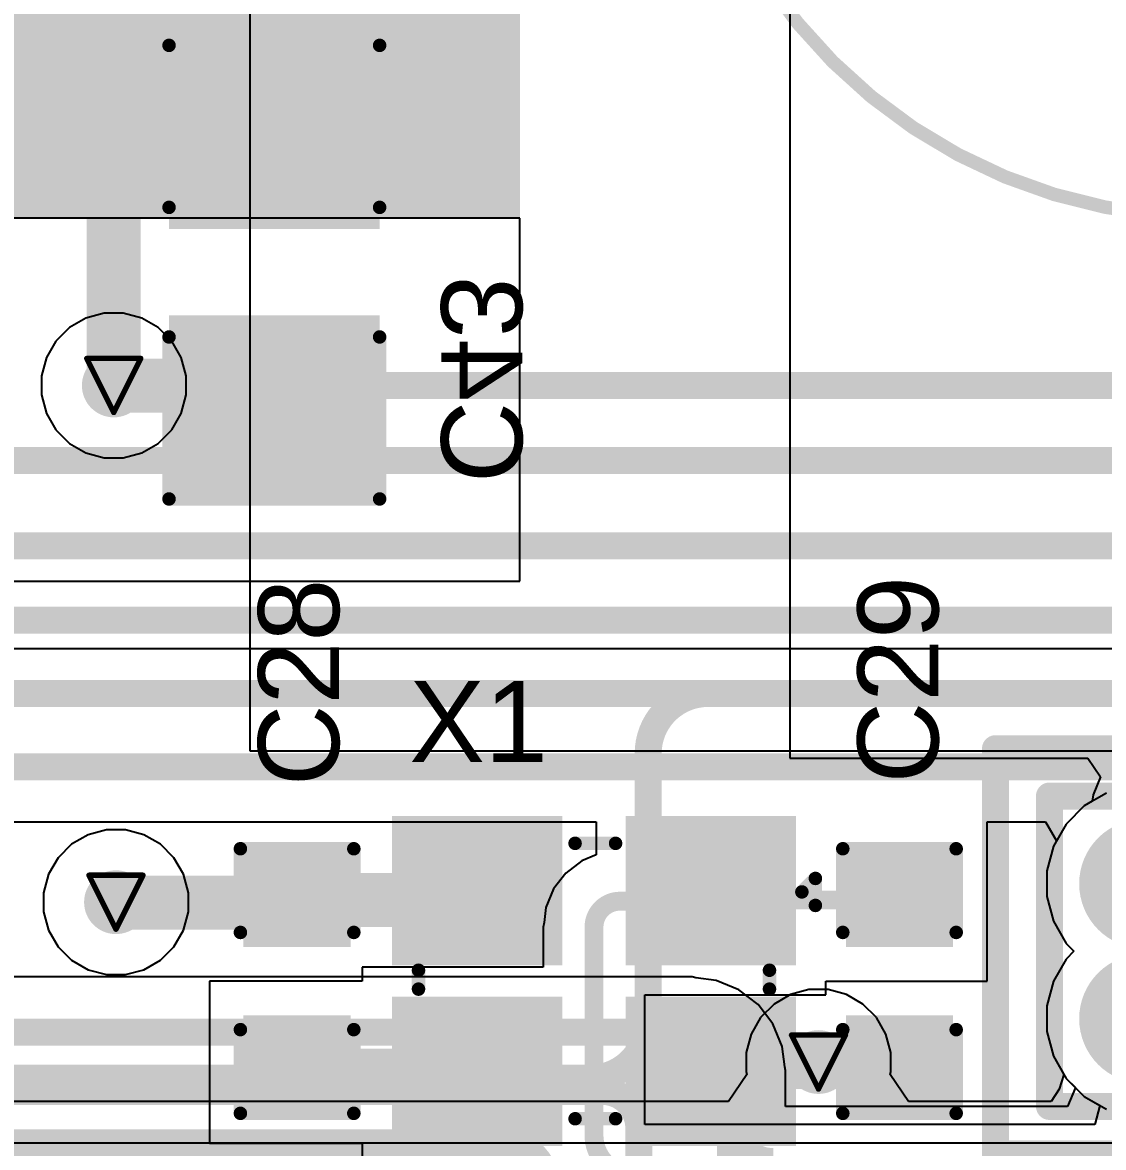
# Model space of a CAD drawing. Header units: inches. Extents: x 0 to 35.2, y -0.7 to 15.9.
# Drawn here: x 1.1757 to 1.5761, y 1.1102 to 1.5269 of the extents above; entities that cross this region are included whole.
import ezdxf

# ---------------------------------------------------------------- set-up
doc = ezdxf.new("R2010")
doc.units = ezdxf.units.IN
doc.header["$MEASUREMENT"] = 0
for name, color, linetype in [('Bottom Layer', 5, 'Continuous'), ('Bottom Overlay', 54, 'Continuous'), ('Bottom Paste', 16, 'Continuous'), ('Bottom Solder', 6, 'Continuous'), ('Dimensions', 6, 'Continuous'), ('Drill Drawing', 1, 'Continuous'), ('GND1', 16, 'Continuous'), ('GND2', 76, 'Continuous'), ('Multi-Layer', 9, 'Continuous'), ('Pad Holes', 156, 'Continuous'), ('Top Layer', 1, 'Continuous'), ('Top Overlay', 2, 'Continuous'), ('Top Paste', 8, 'Continuous'), ('Top Solder', 216, 'Continuous'), ('Via Holes', 16, 'Continuous')]:
    doc.layers.add(name, color=color, linetype=linetype)
doc.styles.add('Arial', font='', dxfattribs={"height": 0.2})
doc.styles.get('Arial').set_extended_font_data('Arial')

# ---------------------------------------------------------------- blocks, each defined once
blk = doc.blocks.new('SFMC_102_X1_XX_D___570_3')
at = {"layer": 'Bottom Layer'}
h = blk.add_hatch(color=5, dxfattribs=at)
edge = h.paths.add_edge_path()
edge.add_arc((-0.025, 0.025), 0.021, 0, 360)
h = blk.add_hatch(color=5, dxfattribs=at)
edge = h.paths.add_edge_path()
edge.add_arc((0.025, 0.025), 0.021, 0, 360)
h = blk.add_hatch(color=5, dxfattribs=at)
edge = h.paths.add_edge_path()
edge.add_arc((-0.025, -0.025), 0.021, 0, 360)
h = blk.add_hatch(color=5, dxfattribs=at)
edge = h.paths.add_edge_path()
edge.add_arc((0.025, -0.025), 0.021, 0, 360)
at = {"layer": 'Bottom Solder'}
h = blk.add_hatch(color=6, dxfattribs=at)
edge = h.paths.add_edge_path()
edge.add_arc((-0.025, 0.025), 0.024, 0, 360)
h = blk.add_hatch(color=6, dxfattribs=at)
edge = h.paths.add_edge_path()
edge.add_arc((0.025, 0.025), 0.024, 0, 360)
h = blk.add_hatch(color=6, dxfattribs=at)
edge = h.paths.add_edge_path()
edge.add_arc((-0.025, -0.025), 0.024, 0, 360)
h = blk.add_hatch(color=6, dxfattribs=at)
edge = h.paths.add_edge_path()
edge.add_arc((0.025, -0.025), 0.024, 0, 360)
at = {"layer": 'GND1'}
h = blk.add_hatch(color=16, dxfattribs=at)
edge = h.paths.add_edge_path()
edge.add_arc((-0.025, 0.025), 0.021, 0, 360)
h = blk.add_hatch(color=16, dxfattribs=at)
edge = h.paths.add_edge_path()
edge.add_arc((0.025, 0.025), 0.021, 0, 360)
h = blk.add_hatch(color=16, dxfattribs=at)
edge = h.paths.add_edge_path()
edge.add_arc((-0.025, -0.025), 0.021, 0, 360)
h = blk.add_hatch(color=16, dxfattribs=at)
edge = h.paths.add_edge_path()
edge.add_arc((0.025, -0.025), 0.021, 0, 360)
at = {"layer": 'GND2'}
h = blk.add_hatch(color=76, dxfattribs=at)
edge = h.paths.add_edge_path()
edge.add_arc((-0.025, 0.025), 0.021, 0, 360)
h = blk.add_hatch(color=76, dxfattribs=at)
edge = h.paths.add_edge_path()
edge.add_arc((0.025, 0.025), 0.021, 0, 360)
h = blk.add_hatch(color=76, dxfattribs=at)
edge = h.paths.add_edge_path()
edge.add_arc((-0.025, -0.025), 0.021, 0, 360)
h = blk.add_hatch(color=76, dxfattribs=at)
edge = h.paths.add_edge_path()
edge.add_arc((0.025, -0.025), 0.021, 0, 360)
at = {"layer": 'Multi-Layer'}
h = blk.add_hatch(color=9, dxfattribs=at)
edge = h.paths.add_edge_path()
edge.add_arc((-0.025, 0.025), 0.021, 0, 360)
h = blk.add_hatch(color=9, dxfattribs=at)
edge = h.paths.add_edge_path()
edge.add_arc((0.025, 0.025), 0.021, 0, 360)
h = blk.add_hatch(color=9, dxfattribs=at)
edge = h.paths.add_edge_path()
edge.add_arc((-0.025, -0.025), 0.021, 0, 360)
h = blk.add_hatch(color=9, dxfattribs=at)
edge = h.paths.add_edge_path()
edge.add_arc((0.025, -0.025), 0.021, 0, 360)
at = {"layer": 'Pad Holes'}
h = blk.add_hatch(color=7, dxfattribs=at)
edge = h.paths.add_edge_path()
edge.add_arc((-0.025, 0.025), 0.014, 0, 360)
h = blk.add_hatch(color=7, dxfattribs=at)
edge = h.paths.add_edge_path()
edge.add_arc((0.025, 0.025), 0.014, 0, 360)
h = blk.add_hatch(color=7, dxfattribs=at)
edge = h.paths.add_edge_path()
edge.add_arc((-0.025, -0.025), 0.014, 0, 360)
h = blk.add_hatch(color=7, dxfattribs=at)
edge = h.paths.add_edge_path()
edge.add_arc((0.025, -0.025), 0.014, 0, 360)
at = {"layer": 'Top Layer'}
h = blk.add_hatch(color=1, dxfattribs=at)
edge = h.paths.add_edge_path()
edge.add_arc((-0.025, 0.025), 0.021, 0, 360)
h = blk.add_hatch(color=1, dxfattribs=at)
edge = h.paths.add_edge_path()
edge.add_arc((0.025, 0.025), 0.021, 0, 360)
h = blk.add_hatch(color=1, dxfattribs=at)
edge = h.paths.add_edge_path()
edge.add_arc((-0.025, -0.025), 0.021, 0, 360)
h = blk.add_hatch(color=1, dxfattribs=at)
edge = h.paths.add_edge_path()
edge.add_arc((0.025, -0.025), 0.021, 0, 360)
at = {"layer": 'Top Solder'}
h = blk.add_hatch(color=216, dxfattribs=at)
edge = h.paths.add_edge_path()
edge.add_arc((-0.025, 0.025), 0.024, 0, 360)
h = blk.add_hatch(color=216, dxfattribs=at)
edge = h.paths.add_edge_path()
edge.add_arc((0.025, 0.025), 0.024, 0, 360)
h = blk.add_hatch(color=216, dxfattribs=at)
edge = h.paths.add_edge_path()
edge.add_arc((-0.025, -0.025), 0.024, 0, 360)
h = blk.add_hatch(color=216, dxfattribs=at)
edge = h.paths.add_edge_path()
edge.add_arc((0.025, -0.025), 0.024, 0, 360)
at = {"layer": 'Dimensions'}
for points in [[(-0.05748, 0.06, 0.01, 0.01, 0), (0.05748, 0.06, 0.01, 0.01, 0)], [(-0.05748, 0.06, 0.01, 0.01, 0), (-0.05748, -0.06, 0.01, 0.01, 0)], [(0.05748, 0.06, 0.01, 0.01, 0), (0.05748, -0.06, 0.01, 0.01, 0)], [(-0.05748, -0.06, 0.01, 0.01, 0), (0.05748, -0.06, 0.01, 0.01, 0)]]:
    blk.add_lwpolyline(points, format="xyseb", dxfattribs=at)
for points in [[(-0.05998, 0.06, 0.005, 0.005, 1), (-0.05498, 0.06, 0.005, 0.005, 1)], [(-0.05998, 0.06, 0.005, 0.005, 1), (-0.05498, 0.06, 0.005, 0.005, 1)], [(0.05498, 0.06, 0.005, 0.005, 1), (0.05998, 0.06, 0.005, 0.005, 1)], [(0.05498, 0.06, 0.005, 0.005, 1), (0.05998, 0.06, 0.005, 0.005, 1)], [(-0.05998, -0.06, 0.005, 0.005, 1), (-0.05498, -0.06, 0.005, 0.005, 1)], [(-0.05998, -0.06, 0.005, 0.005, 1), (-0.05498, -0.06, 0.005, 0.005, 1)], [(0.05498, -0.06, 0.005, 0.005, 1), (0.05998, -0.06, 0.005, 0.005, 1)], [(0.05498, -0.06, 0.005, 0.005, 1), (0.05998, -0.06, 0.005, 0.005, 1)]]:
    blk.add_lwpolyline(points, format="xyseb", close=True, dxfattribs=at)
at = {"layer": 'Top Overlay'}
for points in [[(-0.075, 0.08, 0.01, 0.01, 0), (0.075, 0.08, 0.01, 0.01, 0)], [(-0.075, 0.08, 0.01, 0.01, 0), (-0.075, -0.08, 0.01, 0.01, 0)], [(0.075, 0.08, 0.01, 0.01, 0), (0.075, -0.08, 0.01, 0.01, 0)], [(-0.075, -0.08, 0.01, 0.01, 0), (0.075, -0.08, 0.01, 0.01, 0)]]:
    blk.add_lwpolyline(points, format="xyseb", dxfattribs=at)
for points in [[(-0.0775, 0.08, 0.005, 0.005, 1), (-0.0725, 0.08, 0.005, 0.005, 1)], [(-0.0775, 0.08, 0.005, 0.005, 1), (-0.0725, 0.08, 0.005, 0.005, 1)], [(0.0725, 0.08, 0.005, 0.005, 1), (0.0775, 0.08, 0.005, 0.005, 1)], [(0.0725, 0.08, 0.005, 0.005, 1), (0.0775, 0.08, 0.005, 0.005, 1)], [(-0.0775, -0.08, 0.005, 0.005, 1), (-0.0725, -0.08, 0.005, 0.005, 1)], [(-0.0775, -0.08, 0.005, 0.005, 1), (-0.0725, -0.08, 0.005, 0.005, 1)], [(0.0725, -0.08, 0.005, 0.005, 1), (0.0775, -0.08, 0.005, 0.005, 1)], [(0.0725, -0.08, 0.005, 0.005, 1), (0.0775, -0.08, 0.005, 0.005, 1)]]:
    blk.add_lwpolyline(points, format="xyseb", close=True, dxfattribs=at)
at = {"layer": 'Dimensions', "style": 'Arial'}
blk.add_text('J1', height=0.03, dxfattribs=at).set_placement((-0.02757, -0.128))
blk = doc.blocks.new('SMD3225_4P_20')
at = {"layer": 'Top Layer'}
for points in [[(-0.07087, 0.05709), (-0.01575, 0.05709), (-0.01575, 0.00984), (-0.07087, 0.00984)], [(0.01575, 0.05709), (0.07087, 0.05709), (0.07087, 0.00984), (0.01575, 0.00984)], [(-0.07087, -0.00984), (-0.01575, -0.00984), (-0.01575, -0.05709), (-0.07087, -0.05709)], [(0.01575, -0.00984), (0.07087, -0.00984), (0.07087, -0.05709), (0.01575, -0.05709)]]:
    blk.add_hatch(color=1, dxfattribs=at).paths.add_polyline_path(points)
at = {"layer": 'Top Paste'}
for points in [[(-0.07087, 0.05709), (-0.01575, 0.05709), (-0.01575, 0.00984), (-0.07087, 0.00984)], [(0.01575, 0.05709), (0.07087, 0.05709), (0.07087, 0.00984), (0.01575, 0.00984)], [(-0.07087, -0.00984), (-0.01575, -0.00984), (-0.01575, -0.05709), (-0.07087, -0.05709)], [(0.01575, -0.00984), (0.07087, -0.00984), (0.07087, -0.05709), (0.01575, -0.05709)]]:
    blk.add_hatch(color=8, dxfattribs=at).paths.add_polyline_path(points)
at = {"layer": 'Top Solder'}
for points in [[(-0.07487, 0.06109), (-0.01175, 0.06109), (-0.01175, 0.00584), (-0.07487, 0.00584)], [(0.01175, 0.06109), (0.07487, 0.06109), (0.07487, 0.00584), (0.01175, 0.00584)], [(-0.07487, -0.00584), (-0.01175, -0.00584), (-0.01175, -0.06109), (-0.07487, -0.06109)], [(0.01175, -0.00584), (0.07487, -0.00584), (0.07487, -0.06109), (0.01175, -0.06109)]]:
    blk.add_hatch(color=216, dxfattribs=at).paths.add_polyline_path(points)
at = {"layer": 'Top Overlay'}
for points in [[(0.007, 0.051, 0.005, 0.005, 0), (-0.008, 0.051, 0.005, 0.005, 0)], [(-0.065, 0.003, 0.005, 0.005, 0), (-0.065, -0.004, 0.005, 0.005, 0)], [(0.065, 0.003, 0.005, 0.005, 0), (0.065, -0.004, 0.005, 0.005, 0)], [(-0.077, -0.033, 0.005, 0.005, 0), (-0.082, -0.028, 0.005, 0.005, 0)], [(-0.082, -0.028, 0.005, 0.005, 0), (-0.082, -0.038, 0.005, 0.005, 0)], [(-0.077, -0.033, 0.005, 0.005, 0), (-0.082, -0.038, 0.005, 0.005, 0)], [(0.007, -0.051, 0.005, 0.005, 0), (-0.008, -0.051, 0.005, 0.005, 0)]]:
    blk.add_lwpolyline(points, format="xyseb", dxfattribs=at)
for points in [[(-0.00925, 0.051, 0.0025, 0.0025, 1), (-0.00675, 0.051, 0.0025, 0.0025, 1)], [(0.00575, 0.051, 0.0025, 0.0025, 1), (0.00825, 0.051, 0.0025, 0.0025, 1)], [(-0.06625, 0.003, 0.0025, 0.0025, 1), (-0.06375, 0.003, 0.0025, 0.0025, 1)], [(0.06375, 0.003, 0.0025, 0.0025, 1), (0.06625, 0.003, 0.0025, 0.0025, 1)], [(-0.06625, -0.004, 0.0025, 0.0025, 1), (-0.06375, -0.004, 0.0025, 0.0025, 1)], [(0.06375, -0.004, 0.0025, 0.0025, 1), (0.06625, -0.004, 0.0025, 0.0025, 1)], [(-0.08325, -0.028, 0.0025, 0.0025, 1), (-0.08075, -0.028, 0.0025, 0.0025, 1)], [(-0.08325, -0.028, 0.0025, 0.0025, 1), (-0.08075, -0.028, 0.0025, 0.0025, 1)], [(-0.07825, -0.033, 0.0025, 0.0025, 1), (-0.07575, -0.033, 0.0025, 0.0025, 1)], [(-0.07825, -0.033, 0.0025, 0.0025, 1), (-0.07575, -0.033, 0.0025, 0.0025, 1)], [(-0.08325, -0.038, 0.0025, 0.0025, 1), (-0.08075, -0.038, 0.0025, 0.0025, 1)], [(-0.08325, -0.038, 0.0025, 0.0025, 1), (-0.08075, -0.038, 0.0025, 0.0025, 1)], [(-0.00925, -0.051, 0.0025, 0.0025, 1), (-0.00675, -0.051, 0.0025, 0.0025, 1)], [(0.00575, -0.051, 0.0025, 0.0025, 1), (0.00825, -0.051, 0.0025, 0.0025, 1)]]:
    blk.add_lwpolyline(points, format="xyseb", close=True, dxfattribs=at)
blk = doc.blocks.new('C___1206_B_155')
at = {"layer": 'Bottom Layer'}
for points in [[(-0.08, 0.035), (-0.02, 0.035), (-0.02, -0.035), (-0.08, -0.035)], [(0.02, 0.035), (0.08, 0.035), (0.08, -0.035), (0.02, -0.035)]]:
    blk.add_hatch(color=5, dxfattribs=at).paths.add_polyline_path(points)
at = {"layer": 'Bottom Paste'}
for points in [[(-0.08, 0.035), (-0.02, 0.035), (-0.02, -0.035), (-0.08, -0.035)], [(0.02, 0.035), (0.08, 0.035), (0.08, -0.035), (0.02, -0.035)]]:
    blk.add_hatch(color=16, dxfattribs=at).paths.add_polyline_path(points)
at = {"layer": 'Bottom Solder'}
for points in [[(-0.084, 0.039), (-0.016, 0.039), (-0.016, -0.039), (-0.084, -0.039)], [(0.016, 0.039), (0.084, 0.039), (0.084, -0.039), (0.016, -0.039)]]:
    blk.add_hatch(color=6, dxfattribs=at).paths.add_polyline_path(points)
at = {"layer": 'Bottom Overlay'}
for points in [[(-0.024, 0.039, 0.005, 0.005, 0), (-0.084, 0.039, 0.005, 0.005, 0)], [(-0.084, -0.039, 0.005, 0.005, 0), (-0.084, 0.039, 0.005, 0.005, 0)], [(0.084, 0.039, 0.005, 0.005, 0), (0.024, 0.039, 0.005, 0.005, 0)], [(0.084, -0.039, 0.005, 0.005, 0), (0.084, 0.039, 0.005, 0.005, 0)], [(-0.024, -0.039, 0.005, 0.005, 0), (-0.084, -0.039, 0.005, 0.005, 0)], [(0.084, -0.039, 0.005, 0.005, 0), (0.024, -0.039, 0.005, 0.005, 0)]]:
    blk.add_lwpolyline(points, format="xyseb", dxfattribs=at)
for points in [[(-0.08525, 0.039, 0.0025, 0.0025, 1), (-0.08275, 0.039, 0.0025, 0.0025, 1)], [(-0.08525, 0.039, 0.0025, 0.0025, 1), (-0.08275, 0.039, 0.0025, 0.0025, 1)], [(-0.02525, 0.039, 0.0025, 0.0025, 1), (-0.02275, 0.039, 0.0025, 0.0025, 1)], [(0.02275, 0.039, 0.0025, 0.0025, 1), (0.02525, 0.039, 0.0025, 0.0025, 1)], [(0.08275, 0.039, 0.0025, 0.0025, 1), (0.08525, 0.039, 0.0025, 0.0025, 1)], [(0.08275, 0.039, 0.0025, 0.0025, 1), (0.08525, 0.039, 0.0025, 0.0025, 1)], [(-0.08525, -0.039, 0.0025, 0.0025, 1), (-0.08275, -0.039, 0.0025, 0.0025, 1)], [(-0.08525, -0.039, 0.0025, 0.0025, 1), (-0.08275, -0.039, 0.0025, 0.0025, 1)], [(-0.02525, -0.039, 0.0025, 0.0025, 1), (-0.02275, -0.039, 0.0025, 0.0025, 1)], [(0.02275, -0.039, 0.0025, 0.0025, 1), (0.02525, -0.039, 0.0025, 0.0025, 1)], [(0.08275, -0.039, 0.0025, 0.0025, 1), (0.08525, -0.039, 0.0025, 0.0025, 1)], [(0.08275, -0.039, 0.0025, 0.0025, 1), (0.08525, -0.039, 0.0025, 0.0025, 1)]]:
    blk.add_lwpolyline(points, format="xyseb", close=True, dxfattribs=at)
blk = doc.blocks.new('C___0603_169')
at = {"layer": 'Top Layer'}
for points in [[(-0.015, 0.0175), (-0.015, -0.0175), (-0.045, -0.0175), (-0.045, 0.0175)], [(0.045, 0.0175), (0.045, -0.0175), (0.015, -0.0175), (0.015, 0.0175)]]:
    blk.add_hatch(color=1, dxfattribs=at).paths.add_polyline_path(points)
at = {"layer": 'Top Paste'}
for points in [[(-0.015, 0.0175), (-0.015, -0.0175), (-0.045, -0.0175), (-0.045, 0.0175)], [(0.045, 0.0175), (0.045, -0.0175), (0.015, -0.0175), (0.015, 0.0175)]]:
    blk.add_hatch(color=8, dxfattribs=at).paths.add_polyline_path(points)
at = {"layer": 'Top Solder'}
for points in [[(-0.01264, 0.01986), (-0.01264, -0.01986), (-0.04736, -0.01986), (-0.04736, 0.01986)], [(0.04736, 0.01986), (0.04736, -0.01986), (0.01264, -0.01986), (0.01264, 0.01986)]]:
    blk.add_hatch(color=216, dxfattribs=at).paths.add_polyline_path(points)
at = {"layer": 'Top Overlay'}
for points in [[(-0.049, 0.021, 0.005, 0.005, 0), (-0.018, 0.021, 0.005, 0.005, 0)], [(-0.049, 0.021, 0.005, 0.005, 0), (-0.049, -0.021, 0.005, 0.005, 0)], [(0.018, 0.021, 0.005, 0.005, 0), (0.049, 0.021, 0.005, 0.005, 0)], [(0.049, 0.021, 0.005, 0.005, 0), (0.049, -0.021, 0.005, 0.005, 0)], [(-0.049, -0.021, 0.005, 0.005, 0), (-0.018, -0.021, 0.005, 0.005, 0)], [(0.018, -0.021, 0.005, 0.005, 0), (0.049, -0.021, 0.005, 0.005, 0)]]:
    blk.add_lwpolyline(points, format="xyseb", dxfattribs=at)
for points in [[(-0.05025, 0.021, 0.0025, 0.0025, 1), (-0.04775, 0.021, 0.0025, 0.0025, 1)], [(-0.05025, 0.021, 0.0025, 0.0025, 1), (-0.04775, 0.021, 0.0025, 0.0025, 1)], [(-0.01925, 0.021, 0.0025, 0.0025, 1), (-0.01675, 0.021, 0.0025, 0.0025, 1)], [(0.01675, 0.021, 0.0025, 0.0025, 1), (0.01925, 0.021, 0.0025, 0.0025, 1)], [(0.04775, 0.021, 0.0025, 0.0025, 1), (0.05025, 0.021, 0.0025, 0.0025, 1)], [(0.04775, 0.021, 0.0025, 0.0025, 1), (0.05025, 0.021, 0.0025, 0.0025, 1)], [(-0.05025, -0.021, 0.0025, 0.0025, 1), (-0.04775, -0.021, 0.0025, 0.0025, 1)], [(-0.05025, -0.021, 0.0025, 0.0025, 1), (-0.04775, -0.021, 0.0025, 0.0025, 1)], [(-0.01925, -0.021, 0.0025, 0.0025, 1), (-0.01675, -0.021, 0.0025, 0.0025, 1)], [(0.01675, -0.021, 0.0025, 0.0025, 1), (0.01925, -0.021, 0.0025, 0.0025, 1)], [(0.04775, -0.021, 0.0025, 0.0025, 1), (0.05025, -0.021, 0.0025, 0.0025, 1)], [(0.04775, -0.021, 0.0025, 0.0025, 1), (0.05025, -0.021, 0.0025, 0.0025, 1)]]:
    blk.add_lwpolyline(points, format="xyseb", close=True, dxfattribs=at)
blk = doc.blocks.new('C___0603_170')
at = {"layer": 'Top Layer'}
for points in [[(-0.015, 0.0175), (-0.015, -0.0175), (-0.045, -0.0175), (-0.045, 0.0175)], [(0.045, 0.0175), (0.045, -0.0175), (0.015, -0.0175), (0.015, 0.0175)]]:
    blk.add_hatch(color=1, dxfattribs=at).paths.add_polyline_path(points)
at = {"layer": 'Top Paste'}
for points in [[(-0.015, 0.0175), (-0.015, -0.0175), (-0.045, -0.0175), (-0.045, 0.0175)], [(0.045, 0.0175), (0.045, -0.0175), (0.015, -0.0175), (0.015, 0.0175)]]:
    blk.add_hatch(color=8, dxfattribs=at).paths.add_polyline_path(points)
at = {"layer": 'Top Solder'}
for points in [[(-0.01264, 0.01986), (-0.01264, -0.01986), (-0.04736, -0.01986), (-0.04736, 0.01986)], [(0.04736, 0.01986), (0.04736, -0.01986), (0.01264, -0.01986), (0.01264, 0.01986)]]:
    blk.add_hatch(color=216, dxfattribs=at).paths.add_polyline_path(points)
at = {"layer": 'Top Overlay'}
for points in [[(-0.018, 0.021, 0.005, 0.005, 0), (-0.049, 0.021, 0.005, 0.005, 0)], [(-0.049, -0.021, 0.005, 0.005, 0), (-0.049, 0.021, 0.005, 0.005, 0)], [(0.049, 0.021, 0.005, 0.005, 0), (0.018, 0.021, 0.005, 0.005, 0)], [(0.049, -0.021, 0.005, 0.005, 0), (0.049, 0.021, 0.005, 0.005, 0)], [(-0.018, -0.021, 0.005, 0.005, 0), (-0.049, -0.021, 0.005, 0.005, 0)], [(0.049, -0.021, 0.005, 0.005, 0), (0.018, -0.021, 0.005, 0.005, 0)]]:
    blk.add_lwpolyline(points, format="xyseb", dxfattribs=at)
for points in [[(-0.05025, 0.021, 0.0025, 0.0025, 1), (-0.04775, 0.021, 0.0025, 0.0025, 1)], [(-0.05025, 0.021, 0.0025, 0.0025, 1), (-0.04775, 0.021, 0.0025, 0.0025, 1)], [(-0.01925, 0.021, 0.0025, 0.0025, 1), (-0.01675, 0.021, 0.0025, 0.0025, 1)], [(0.01675, 0.021, 0.0025, 0.0025, 1), (0.01925, 0.021, 0.0025, 0.0025, 1)], [(0.04775, 0.021, 0.0025, 0.0025, 1), (0.05025, 0.021, 0.0025, 0.0025, 1)], [(0.04775, 0.021, 0.0025, 0.0025, 1), (0.05025, 0.021, 0.0025, 0.0025, 1)], [(-0.05025, -0.021, 0.0025, 0.0025, 1), (-0.04775, -0.021, 0.0025, 0.0025, 1)], [(-0.05025, -0.021, 0.0025, 0.0025, 1), (-0.04775, -0.021, 0.0025, 0.0025, 1)], [(-0.01925, -0.021, 0.0025, 0.0025, 1), (-0.01675, -0.021, 0.0025, 0.0025, 1)], [(0.01675, -0.021, 0.0025, 0.0025, 1), (0.01925, -0.021, 0.0025, 0.0025, 1)], [(0.04775, -0.021, 0.0025, 0.0025, 1), (0.05025, -0.021, 0.0025, 0.0025, 1)], [(0.04775, -0.021, 0.0025, 0.0025, 1), (0.05025, -0.021, 0.0025, 0.0025, 1)]]:
    blk.add_lwpolyline(points, format="xyseb", close=True, dxfattribs=at)
blk = doc.blocks.new('87EC0494_185')
at = {"layer": 'Bottom Layer'}
blk.add_hatch(color=5, dxfattribs=at).paths.add_polyline_path([(-0.12992, 0.0315), (-0.06692, 0.0315), (-0.06692, -0.0315), (-0.12992, -0.0315)])
h = blk.add_hatch(color=5, dxfattribs=at)
edge = h.paths.add_edge_path()
edge.add_arc((0.09843, 0), 0.0315, 0, 360)
at = {"layer": 'Bottom Solder'}
blk.add_hatch(color=6, dxfattribs=at).paths.add_polyline_path([(-0.13392, 0.0355), (-0.06292, 0.0355), (-0.06292, -0.0355), (-0.13392, -0.0355)])
h = blk.add_hatch(color=6, dxfattribs=at)
edge = h.paths.add_edge_path()
edge.add_arc((0.09843, 0), 0.0355, 0, 360)
at = {"layer": 'GND1'}
blk.add_hatch(color=16, dxfattribs=at).paths.add_polyline_path([(-0.12992, 0.0315), (-0.06692, 0.0315), (-0.06692, -0.0315), (-0.12992, -0.0315)])
h = blk.add_hatch(color=16, dxfattribs=at)
edge = h.paths.add_edge_path()
edge.add_arc((0.09843, 0), 0.0315, 0, 360)
at = {"layer": 'GND2'}
blk.add_hatch(color=76, dxfattribs=at).paths.add_polyline_path([(-0.12992, 0.0315), (-0.06692, 0.0315), (-0.06692, -0.0315), (-0.12992, -0.0315)])
h = blk.add_hatch(color=76, dxfattribs=at)
edge = h.paths.add_edge_path()
edge.add_arc((0.09843, 0), 0.0315, 0, 360)
at = {"layer": 'Multi-Layer'}
blk.add_hatch(color=9, dxfattribs=at).paths.add_polyline_path([(-0.12992, 0.0315), (-0.06692, 0.0315), (-0.06692, -0.0315), (-0.12992, -0.0315)])
h = blk.add_hatch(color=9, dxfattribs=at)
edge = h.paths.add_edge_path()
edge.add_arc((0.09843, 0), 0.0315, 0, 360)
at = {"layer": 'Pad Holes'}
h = blk.add_hatch(color=7, dxfattribs=at)
edge = h.paths.add_edge_path()
edge.add_arc((-0.09842, 0), 0.01969, 0, 360)
h = blk.add_hatch(color=7, dxfattribs=at)
edge = h.paths.add_edge_path()
edge.add_arc((0.09842, 0), 0.01969, 0, 360)
at = {"layer": 'Top Layer'}
blk.add_hatch(color=1, dxfattribs=at).paths.add_polyline_path([(-0.12992, 0.0315), (-0.06692, 0.0315), (-0.06692, -0.0315), (-0.12992, -0.0315)])
h = blk.add_hatch(color=1, dxfattribs=at)
edge = h.paths.add_edge_path()
edge.add_arc((0.09843, 0), 0.0315, 0, 360)
at = {"layer": 'Top Solder'}
blk.add_hatch(color=216, dxfattribs=at).paths.add_polyline_path([(-0.13392, 0.0355), (-0.06292, 0.0355), (-0.06292, -0.0355), (-0.13392, -0.0355)])
h = blk.add_hatch(color=216, dxfattribs=at)
edge = h.paths.add_edge_path()
edge.add_arc((0.09843, 0), 0.0355, 0, 360)
at = {"layer": 'Top Overlay'}
for p, q in [((0.14, 0.14), (0.14, 0.14)), ((0.14, 0.14), (0.14, -0.14)), ((0.19, 0.06), (0.14, 0.14)), ((0.2, 0.02), (0.19, 0.06)), ((0.19, -0.04), (0.2, 0.02)), ((0.17, -0.1), (0.19, -0.04)), ((0.14, -0.14), (0.17, -0.1))]:
    blk.add_line(p, q, dxfattribs=at)
for points in [[(0.19685, 0, 0.005, 0.005, 1), (-0.19685, 0, 0.005, 0.005, 1)], [(-0.16125, 0.03, 0.0025, 0.0025, 1), (-0.15875, 0.03, 0.0025, 0.0025, 1)], [(-0.1981, 0, 0.0025, 0.0025, 1), (-0.1956, 0, 0.0025, 0.0025, 1)], [(-0.18125, 0, 0.0025, 0.0025, 1), (-0.17875, 0, 0.0025, 0.0025, 1)], [(-0.14125, 0, 0.0025, 0.0025, 1), (-0.13875, 0, 0.0025, 0.0025, 1)], [(0.1956, 0, 0.0025, 0.0025, 1), (0.1981, 0, 0.0025, 0.0025, 1)], [(-0.16125, -0.03, 0.0025, 0.0025, 1), (-0.15875, -0.03, 0.0025, 0.0025, 1)]]:
    blk.add_lwpolyline(points, format="xyseb", close=True, dxfattribs=at)
for points in [[(-0.16, 0.03, 0.005, 0.005, 0), (-0.16, -0.03, 0.005, 0.005, 0)], [(-0.18, 0, 0.005, 0.005, 0), (-0.14, 0, 0.005, 0.005, 0)]]:
    blk.add_lwpolyline(points, format="xyseb", dxfattribs=at)

msp = doc.modelspace()

# ---------------------------------------------------------------- hatches: boundary and pattern name
at = {"layer": 'Bottom Layer'}
msp.add_hatch(color=5, dxfattribs=at).paths.add_polyline_path([(0.37934, 1.45447), (1.36, 1.45447), (1.36, 1.58265), (0.37934, 1.58265)])
h = msp.add_hatch(color=5, dxfattribs=at)
edge = h.paths.add_edge_path()
edge.add_arc((1.20955, 1.39245), 0.01181, 0, 360)
h = msp.add_hatch(color=5, dxfattribs=at)
edge = h.paths.add_edge_path()
edge.add_arc((1.21036, 1.20107), 0.01181, 0, 360)
h = msp.add_hatch(color=5, dxfattribs=at)
edge = h.paths.add_edge_path()
edge.add_arc((1.47056, 1.14187), 0.01181, 0, 360)
at = {"layer": 'GND1'}
h = msp.add_hatch(color=16, dxfattribs=at)
edge = h.paths.add_edge_path()
edge.add_arc((1.20955, 1.39245), 0.01181, 0, 360)
h = msp.add_hatch(color=16, dxfattribs=at)
edge = h.paths.add_edge_path()
edge.add_arc((1.21036, 1.20107), 0.01181, 0, 360)
h = msp.add_hatch(color=16, dxfattribs=at)
edge = h.paths.add_edge_path()
edge.add_arc((1.47056, 1.14187), 0.01181, 0, 360)
at = {"layer": 'GND2'}
h = msp.add_hatch(color=76, dxfattribs=at)
edge = h.paths.add_edge_path()
edge.add_arc((1.20955, 1.39245), 0.01181, 0, 360)
h = msp.add_hatch(color=76, dxfattribs=at)
edge = h.paths.add_edge_path()
edge.add_arc((1.21036, 1.20107), 0.01181, 0, 360)
h = msp.add_hatch(color=76, dxfattribs=at)
edge = h.paths.add_edge_path()
edge.add_arc((1.47056, 1.14187), 0.01181, 0, 360)
at = {"layer": 'Top Layer'}
h = msp.add_hatch(color=1, dxfattribs=at)
edge = h.paths.add_edge_path()
edge.add_arc((1.20955, 1.39245), 0.01181, 0, 360)
h = msp.add_hatch(color=1, dxfattribs=at)
edge = h.paths.add_edge_path()
edge.add_arc((1.21036, 1.20107), 0.01181, 0, 360)
h = msp.add_hatch(color=1, dxfattribs=at)
edge = h.paths.add_edge_path()
edge.add_arc((1.47056, 1.14187), 0.01181, 0, 360)
at = {"layer": 'Via Holes'}
h = msp.add_hatch(color=7, dxfattribs=at)
edge = h.paths.add_edge_path()
edge.add_arc((1.20955, 1.39245), 0.00591, 0, 360)
h = msp.add_hatch(color=7, dxfattribs=at)
edge = h.paths.add_edge_path()
edge.add_arc((1.21036, 1.20107), 0.00591, 0, 360)
h = msp.add_hatch(color=7, dxfattribs=at)
edge = h.paths.add_edge_path()
edge.add_arc((1.47056, 1.14187), 0.00591, 0, 360)

# ---------------------------------------------------------------- linework, layer by layer
at = {"layer": 'Bottom Layer'}
for p, q in [((1.46, 1.58266), (1.46, 1.25446)), ((1.36, 1.45447), (1.14576, 1.45447)), ((1.36, 1.32), (1.36, 1.45447)), ((1.10769, 1.32), (1.36, 1.32)), ((1.46, 1.25446), (1.57036, 1.25446)), ((1.57036, 1.25446), (1.57504, 1.24746)), ((1.57504, 1.24746), (1.57228, 1.2408)), ((1.57197, 1.23843), (1.569, 1.23672)), ((1.57228, 1.2408), (1.57197, 1.23843)), ((1.569, 1.23672), (1.5623, 1.23002)), ((1.5623, 1.23002), (1.55756, 1.22181)), ((1.55756, 1.22181), (1.55511, 1.21265)), ((1.55511, 1.21265), (1.55511, 1.20317)), ((1.55511, 1.20317), (1.55756, 1.19402)), ((1.55756, 1.19402), (1.5623, 1.18581)), ((1.5623, 1.18581), (1.56519, 1.18291)), ((1.5623, 1.18002), (1.55756, 1.17181)), ((1.56519, 1.18291), (1.5623, 1.18002)), ((1.42373, 1.17338), (1.12598, 1.17338)), ((1.42516, 1.1731), (1.42373, 1.17338)), ((1.43268, 1.17211), (1.42516, 1.1731)), ((1.44101, 1.16865), (1.43268, 1.17211)), ((1.55756, 1.17181), (1.55511, 1.16265)), ((1.44817, 1.16316), (1.44101, 1.16865)), ((1.45366, 1.156), (1.44817, 1.16316)), ((1.55511, 1.16265), (1.55511, 1.15317)), ((1.45712, 1.14766), (1.45366, 1.156)), ((1.55511, 1.15317), (1.55756, 1.14402)), ((1.45811, 1.14015), (1.45712, 1.14766)), ((1.55756, 1.14402), (1.5623, 1.13581)), ((1.45839, 1.13872), (1.45811, 1.14015)), ((1.45839, 1.12539), (1.45839, 1.13872)), ((1.5623, 1.13581), (1.56572, 1.13239)), ((1.56572, 1.13239), (1.56282, 1.12539)), ((1.56282, 1.12539), (1.45839, 1.12539))]:
    msp.add_line(p, q, dxfattribs=at)
for points in [[(1.20955, 1.39241, 0.02, 0.02, 0), (1.26901, 1.39241, 0.02, 0.02, 0)], [(1.12598, 1.15299, 0.01, 0.01, 0), (1.42373, 1.15299, 0.01, 0.01, 0)], [(1.42373, 1.15299, 0.01, 0.01, -0.414214), (1.438, 1.13872, 0.01, 0.01, 0)], [(1.438, 1.03945, 0.01, 0.01, 0), (1.438, 1.13872, 0.01, 0.01, 0)], [(1.14498, 1.13099, 0.01, 0.01, 0), (1.39051, 1.13099, 0.01, 0.01, 0)], [(1.39051, 1.13099, 0.01, 0.01, -0.414214), (1.404, 1.1175, 0.01, 0.01, 0)], [(1.404, 1.03945, 0.01, 0.01, 0), (1.404, 1.1175, 0.01, 0.01, 0)], [(1.16265, 1.11199, 0.01, 0.01, 0), (1.35339, 1.11199, 0.01, 0.01, 0)], [(1.35339, 1.11199, 0.01, 0.01, -0.414214), (1.37, 1.09538, 0.01, 0.01, 0)], [(1.45381, 1.105, 0.01, 0.01, -0.315952), (1.43894, 1.11544, 0.01, 0.01, 0)]]:
    msp.add_lwpolyline(points, format="xyseb", dxfattribs=at)
for points in [[(1.20455, 1.39241, 0.01, 0.01, 1), (1.21455, 1.39241, 0.01, 0.01, 1)], [(1.26401, 1.39241, 0.01, 0.01, 1), (1.27401, 1.39241, 0.01, 0.01, 1)], [(1.42123, 1.15299, 0.005, 0.005, 1), (1.42623, 1.15299, 0.005, 0.005, 1)], [(1.42123, 1.15299, 0.005, 0.005, 1), (1.42623, 1.15299, 0.005, 0.005, 1)], [(1.4355, 1.13872, 0.005, 0.005, 1), (1.4405, 1.13872, 0.005, 0.005, 1)], [(1.4355, 1.13872, 0.005, 0.005, 1), (1.4405, 1.13872, 0.005, 0.005, 1)], [(1.38801, 1.13099, 0.005, 0.005, 1), (1.39301, 1.13099, 0.005, 0.005, 1)], [(1.38801, 1.13099, 0.005, 0.005, 1), (1.39301, 1.13099, 0.005, 0.005, 1)], [(1.4015, 1.1175, 0.005, 0.005, 1), (1.4065, 1.1175, 0.005, 0.005, 1)], [(1.4015, 1.1175, 0.005, 0.005, 1), (1.4065, 1.1175, 0.005, 0.005, 1)], [(1.35089, 1.11199, 0.005, 0.005, 1), (1.35589, 1.11199, 0.005, 0.005, 1)], [(1.35089, 1.11199, 0.005, 0.005, 1), (1.35589, 1.11199, 0.005, 0.005, 1)], [(1.43644, 1.11544, 0.005, 0.005, 1), (1.44144, 1.11544, 0.005, 0.005, 1)]]:
    msp.add_lwpolyline(points, format="xyseb", close=True, dxfattribs=at)
at = {"layer": 'Drill Drawing'}
for points in [[(1.19955, 1.40245, 0.002, 0.002, 0), (1.21955, 1.40245, 0.002, 0.002, 0)], [(1.19955, 1.40245, 0.002, 0.002, 0), (1.20955, 1.38245, 0.002, 0.002, 0)], [(1.20955, 1.38245, 0.002, 0.002, 0), (1.21955, 1.40245, 0.002, 0.002, 0)], [(1.20036, 1.21107, 0.002, 0.002, 0), (1.22036, 1.21107, 0.002, 0.002, 0)], [(1.20036, 1.21107, 0.002, 0.002, 0), (1.21036, 1.19107, 0.002, 0.002, 0)], [(1.21036, 1.19107, 0.002, 0.002, 0), (1.22036, 1.21107, 0.002, 0.002, 0)], [(1.46056, 1.15187, 0.002, 0.002, 0), (1.48056, 1.15187, 0.002, 0.002, 0)], [(1.46056, 1.15187, 0.002, 0.002, 0), (1.47056, 1.13187, 0.002, 0.002, 0)], [(1.47056, 1.13187, 0.002, 0.002, 0), (1.48056, 1.15187, 0.002, 0.002, 0)]]:
    msp.add_lwpolyline(points, format="xyseb", dxfattribs=at)
for points in [[(1.19905, 1.40245, 0.001, 0.001, 1), (1.20005, 1.40245, 0.001, 0.001, 1)], [(1.19905, 1.40245, 0.001, 0.001, 1), (1.20005, 1.40245, 0.001, 0.001, 1)], [(1.21905, 1.40245, 0.001, 0.001, 1), (1.22005, 1.40245, 0.001, 0.001, 1)], [(1.21905, 1.40245, 0.001, 0.001, 1), (1.22005, 1.40245, 0.001, 0.001, 1)], [(1.20905, 1.38245, 0.001, 0.001, 1), (1.21005, 1.38245, 0.001, 0.001, 1)], [(1.20905, 1.38245, 0.001, 0.001, 1), (1.21005, 1.38245, 0.001, 0.001, 1)], [(1.19986, 1.21107, 0.001, 0.001, 1), (1.20086, 1.21107, 0.001, 0.001, 1)], [(1.19986, 1.21107, 0.001, 0.001, 1), (1.20086, 1.21107, 0.001, 0.001, 1)], [(1.21986, 1.21107, 0.001, 0.001, 1), (1.22086, 1.21107, 0.001, 0.001, 1)], [(1.21986, 1.21107, 0.001, 0.001, 1), (1.22086, 1.21107, 0.001, 0.001, 1)], [(1.20986, 1.19107, 0.001, 0.001, 1), (1.21086, 1.19107, 0.001, 0.001, 1)], [(1.20986, 1.19107, 0.001, 0.001, 1), (1.21086, 1.19107, 0.001, 0.001, 1)], [(1.46006, 1.15187, 0.001, 0.001, 1), (1.46106, 1.15187, 0.001, 0.001, 1)], [(1.46006, 1.15187, 0.001, 0.001, 1), (1.46106, 1.15187, 0.001, 0.001, 1)], [(1.48006, 1.15187, 0.001, 0.001, 1), (1.48106, 1.15187, 0.001, 0.001, 1)], [(1.48006, 1.15187, 0.001, 0.001, 1), (1.48106, 1.15187, 0.001, 0.001, 1)], [(1.47006, 1.13187, 0.001, 0.001, 1), (1.47106, 1.13187, 0.001, 0.001, 1)], [(1.47006, 1.13187, 0.001, 0.001, 1), (1.47106, 1.13187, 0.001, 0.001, 1)]]:
    msp.add_lwpolyline(points, format="xyseb", close=True, dxfattribs=at)
at = {"layer": 'GND1'}
for p, q in [((1.26, 1.60827), (1.26, 1.25707)), ((1.1992, 1.41743), (1.19309, 1.4139)), ((1.20602, 1.41926), (1.1992, 1.41743)), ((1.21308, 1.41926), (1.20602, 1.41926)), ((1.2199, 1.41743), (1.21308, 1.41926)), ((1.22601, 1.4139), (1.2199, 1.41743)), ((1.19309, 1.4139), (1.1881, 1.40891)), ((1.23101, 1.40891), (1.22601, 1.4139)), ((1.1881, 1.40891), (1.18457, 1.4028)), ((1.23454, 1.4028), (1.23101, 1.40891)), ((1.18457, 1.4028), (1.18274, 1.39598)), ((1.23636, 1.39598), (1.23454, 1.4028)), ((1.18274, 1.39598), (1.18274, 1.38892)), ((1.23636, 1.38892), (1.23636, 1.39598)), ((1.18274, 1.38892), (1.18457, 1.3821)), ((1.23454, 1.3821), (1.23636, 1.38892)), ((1.18457, 1.3821), (1.1881, 1.37599)), ((1.23101, 1.37599), (1.23454, 1.3821)), ((1.1881, 1.37599), (1.19309, 1.371)), ((1.22601, 1.371), (1.23101, 1.37599)), ((1.19309, 1.371), (1.1992, 1.36747)), ((1.2199, 1.36747), (1.22601, 1.371)), ((1.1992, 1.36747), (1.20602, 1.36564)), ((1.21308, 1.36564), (1.2199, 1.36747)), ((1.20602, 1.36564), (1.21308, 1.36564)), ((1.26, 1.25707), (2.21277, 1.25707)), ((1.57721, 1.24146), (1.569, 1.23672)), ((1.569, 1.23672), (1.5623, 1.23002)), ((1.5623, 1.23002), (1.55756, 1.22181)), ((1.55756, 1.22181), (1.55511, 1.21265)), ((1.55511, 1.21265), (1.55511, 1.20317)), ((1.55511, 1.20317), (1.55756, 1.19402)), ((1.55756, 1.19402), (1.5623, 1.18581)), ((1.5623, 1.18581), (1.56519, 1.18291)), ((1.5623, 1.18002), (1.55756, 1.17181)), ((1.56519, 1.18291), (1.5623, 1.18002)), ((1.55756, 1.17181), (1.55511, 1.16265)), ((1.55511, 1.16265), (1.55511, 1.15317)), ((1.55511, 1.15317), (1.55756, 1.14402)), ((1.55756, 1.14402), (1.5623, 1.13581)), ((1.5623, 1.13581), (1.569, 1.12911)), ((1.569, 1.12911), (1.57721, 1.12437))]:
    msp.add_line(p, q, dxfattribs=at)
at = {"layer": 'GND2'}
for p, q in [((1.10409, 1.295), (1.7211, 1.295)), ((1.57721, 1.24146), (1.569, 1.23672)), ((1.569, 1.23672), (1.5623, 1.23002)), ((1.5623, 1.23002), (1.55756, 1.22181)), ((1.20001, 1.22605), (1.1939, 1.22252)), ((1.20683, 1.22788), (1.20001, 1.22605)), ((1.21389, 1.22788), (1.20683, 1.22788)), ((1.22071, 1.22605), (1.21389, 1.22788)), ((1.22682, 1.22252), (1.22071, 1.22605)), ((1.1939, 1.22252), (1.18891, 1.21753)), ((1.23181, 1.21753), (1.22682, 1.22252)), ((1.55756, 1.22181), (1.55511, 1.21265)), ((1.18891, 1.21753), (1.18538, 1.21141)), ((1.23534, 1.21141), (1.23181, 1.21753)), ((1.55511, 1.21265), (1.55511, 1.20317)), ((1.18538, 1.21141), (1.18355, 1.2046)), ((1.23717, 1.2046), (1.23534, 1.21141)), ((1.18355, 1.2046), (1.18355, 1.19754)), ((1.23717, 1.19754), (1.23717, 1.2046)), ((1.55511, 1.20317), (1.55756, 1.19402)), ((1.18355, 1.19754), (1.18538, 1.19072)), ((1.23534, 1.19072), (1.23717, 1.19754)), ((1.55756, 1.19402), (1.5623, 1.18581)), ((1.18538, 1.19072), (1.18891, 1.1846)), ((1.23181, 1.1846), (1.23534, 1.19072)), ((1.18891, 1.1846), (1.1939, 1.17961)), ((1.22682, 1.17961), (1.23181, 1.1846)), ((1.5623, 1.18581), (1.56519, 1.18291)), ((1.1939, 1.17961), (1.20001, 1.17608)), ((1.22071, 1.17608), (1.22682, 1.17961)), ((1.5623, 1.18002), (1.55756, 1.17181)), ((1.56519, 1.18291), (1.5623, 1.18002)), ((1.20001, 1.17608), (1.20683, 1.17426)), ((1.21389, 1.17426), (1.22071, 1.17608)), ((1.20683, 1.17426), (1.21389, 1.17426)), ((1.55756, 1.17181), (1.55511, 1.16265)), ((1.46021, 1.16686), (1.4541, 1.16333)), ((1.46703, 1.16868), (1.46021, 1.16686)), ((1.47409, 1.16868), (1.46703, 1.16868)), ((1.48091, 1.16686), (1.47409, 1.16868)), ((1.48702, 1.16333), (1.48091, 1.16686)), ((1.4541, 1.16333), (1.44911, 1.15834)), ((1.49202, 1.15834), (1.48702, 1.16333)), ((1.55511, 1.16265), (1.55511, 1.15317)), ((1.44911, 1.15834), (1.44558, 1.15222)), ((1.49555, 1.15222), (1.49202, 1.15834)), ((1.44558, 1.15222), (1.44375, 1.1454)), ((1.49737, 1.1454), (1.49555, 1.15222)), ((1.55511, 1.15317), (1.55756, 1.14402)), ((1.44375, 1.1454), (1.44375, 1.13834)), ((1.49737, 1.13834), (1.49737, 1.1454)), ((1.55756, 1.14402), (1.56145, 1.13728)), ((1.44375, 1.13834), (1.44404, 1.13728)), ((1.49709, 1.13728), (1.49737, 1.13834)), ((1.44404, 1.13728), (1.43719, 1.12728)), ((1.50394, 1.12728), (1.49709, 1.13728)), ((1.56145, 1.13728), (1.55971, 1.13188)), ((1.55971, 1.13188), (1.55668, 1.12728)), ((1.43719, 1.12728), (1.05938, 1.12728)), ((1.55668, 1.12728), (1.50394, 1.12728)), ((1.05938, 1.11199), (2.29, 1.11199))]:
    msp.add_line(p, q, dxfattribs=at)
for points in [[(1.40747, 1.25615, 0.01, 0.01, -0.414214), (1.42972, 1.27839, 0.01, 0.01, 0)], [(1.42972, 1.27839, 0.01, 0.01, 0), (1.66321, 1.27839, 0.01, 0.01, 0)], [(1.40747, 1.15736, 0.01, 0.01, 0), (1.40747, 1.25615, 0.01, 0.01, 0)], [(1.40747, 1.15736, 0.01, 0.01, -0.414214), (1.38597, 1.13585, 0.01, 0.01, 0)], [(1.12915, 1.13585, 0.01, 0.01, 0), (1.38597, 1.13585, 0.01, 0.01, 0)]]:
    msp.add_lwpolyline(points, format="xyseb", dxfattribs=at)
for points in [[(1.42722, 1.27839, 0.005, 0.005, 1), (1.43222, 1.27839, 0.005, 0.005, 1)], [(1.42722, 1.27839, 0.005, 0.005, 1), (1.43222, 1.27839, 0.005, 0.005, 1)], [(1.40497, 1.25615, 0.005, 0.005, 1), (1.40997, 1.25615, 0.005, 0.005, 1)], [(1.40497, 1.25615, 0.005, 0.005, 1), (1.40997, 1.25615, 0.005, 0.005, 1)], [(1.40497, 1.15736, 0.005, 0.005, 1), (1.40997, 1.15736, 0.005, 0.005, 1)], [(1.40497, 1.15736, 0.005, 0.005, 1), (1.40997, 1.15736, 0.005, 0.005, 1)], [(1.38347, 1.13585, 0.005, 0.005, 1), (1.38847, 1.13585, 0.005, 0.005, 1)], [(1.38347, 1.13585, 0.005, 0.005, 1), (1.38847, 1.13585, 0.005, 0.005, 1)]]:
    msp.add_lwpolyline(points, format="xyseb", close=True, dxfattribs=at)
at = {"layer": 'Top Layer'}
for p, q in [((0.73092, 1.23082), (1.38816, 1.23082)), ((1.38816, 1.23082), (1.38816, 1.21858)), ((1.53306, 1.17187), (1.53306, 1.23082)), ((1.53306, 1.23082), (1.55468, 1.23082)), ((1.55468, 1.23082), (1.55872, 1.22382)), ((1.55756, 1.22181), (1.55511, 1.21265)), ((1.55872, 1.22382), (1.55756, 1.22181)), ((1.38816, 1.21858), (1.38285, 1.21638)), ((1.38285, 1.21638), (1.37697, 1.21187)), ((1.55511, 1.21265), (1.55511, 1.20317)), ((1.37697, 1.21187), (1.37247, 1.206)), ((1.37247, 1.206), (1.36963, 1.19916)), ((1.55511, 1.20317), (1.55756, 1.19402)), ((1.36963, 1.19916), (1.3689, 1.1936)), ((1.3689, 1.1936), (1.36855, 1.19182)), ((1.36855, 1.19182), (1.36855, 1.17703)), ((1.55756, 1.19402), (1.5623, 1.18581)), ((1.5623, 1.18581), (1.56519, 1.18291)), ((1.5623, 1.18002), (1.55756, 1.17181)), ((1.56519, 1.18291), (1.5623, 1.18002)), ((1.36855, 1.17703), (1.30154, 1.17703)), ((1.30154, 1.17703), (1.30154, 1.17187)), ((1.30154, 1.17187), (1.24495, 1.17187)), ((1.24495, 1.17187), (1.24495, 1.11187)), ((1.47327, 1.16672), (1.47327, 1.17187)), ((1.47327, 1.17187), (1.53306, 1.17187)), ((1.55756, 1.17181), (1.55511, 1.16265)), ((1.40627, 1.11879), (1.40627, 1.16672)), ((1.40627, 1.16672), (1.47327, 1.16672)), ((1.55511, 1.16265), (1.55511, 1.15317)), ((1.55511, 1.15317), (1.55756, 1.14402)), ((1.55756, 1.14402), (1.5623, 1.13581)), ((1.5623, 1.13581), (1.569, 1.12911)), ((1.569, 1.12911), (1.57474, 1.12579)), ((1.57474, 1.12579), (1.57286, 1.11879)), ((1.57286, 1.11879), (1.40627, 1.11879)), ((1.24495, 1.11187), (1.30154, 1.11187)), ((1.30154, 1.11187), (1.30154, 1.09979))]:
    msp.add_line(p, q, dxfattribs=at)
for points in [[(1.20955, 1.39245, 0.02, 0.02, 0), (1.20955, 1.71001, 0.02, 0.02, 0)], [(1.20955, 1.39245, 0.01, 0.01, 0), (1.86907, 1.39245, 0.01, 0.01, 0)], [(0.69709, 1.36461, 0.01, 0.01, 0), (1.84814, 1.36461, 0.01, 0.01, 0)], [(0.83808, 1.333, 0.01, 0.01, 0), (1.76085, 1.333, 0.01, 0.01, 0)], [(0.57787, 1.30554, 0.01, 0.01, 0), (1.74007, 1.30554, 0.01, 0.01, 0)], [(1.07118, 1.27839, 0.01, 0.01, 0), (1.72532, 1.27839, 0.01, 0.01, 0)], [(0.4353, 1.25121, 0.01, 0.01, 0), (1.70001, 1.25121, 0.01, 0.01, 0)], [(1.21049, 1.20094, 0.02, 0.02, 0), (1.27651, 1.20094, 0.02, 0.02, 0)], [(1.27651, 1.20094, 0.02, 0.02, 0), (1.27745, 1.20187, 0.02, 0.02, 0)], [(1.27745, 1.20187, 0.02, 0.02, 0), (1.34383, 1.20187, 0.02, 0.02, 0)], [(1.42682, 1.20144, 0.007, 0.007, 0), (1.43072, 1.20534, 0.007, 0.007, 0)], [(1.43418, 1.20187, 0.007, 0.007, -0.414214), (1.43072, 1.20534, 0.007, 0.007, 0)], [(1.38741, 1.19182, 0.007, 0.007, -0.414214), (1.39703, 1.20144, 0.007, 0.007, 0)], [(1.39703, 1.20144, 0.007, 0.007, 0), (1.42682, 1.20144, 0.007, 0.007, 0)], [(1.43418, 1.20187, 0.007, 0.007, 0), (1.50056, 1.20187, 0.007, 0.007, 0)], [(1.38741, 1.11475, 0.007, 0.007, 0), (1.38741, 1.19182, 0.007, 0.007, 0)], [(1.43418, 1.14187, 0.02, 0.02, 0), (1.50056, 1.14187, 0.02, 0.02, 0)], [(1.27745, 1.14187, 0.01, 0.01, 0), (1.34064, 1.14187, 0.01, 0.01, 0)], [(1.34064, 1.14187, 0.007, 0.007, -0.414214), (1.3441, 1.13841, 0.007, 0.007, 0)], [(1.3439, 1.10011, 0.007, 0.007, 0), (1.3439, 1.13841, 0.007, 0.007, 0)], [(1.3439, 1.13841, 0.007, 0.007, 0), (1.3441, 1.13841, 0.007, 0.007, 0)], [(1.40223, 1.09993, 0.007, 0.007, -0.414214), (1.38741, 1.11475, 0.007, 0.007, 0)]]:
    msp.add_lwpolyline(points, format="xyseb", dxfattribs=at)
for points in [[(1.20455, 1.39245, 0.01, 0.01, 1), (1.21455, 1.39245, 0.01, 0.01, 1)], [(1.20705, 1.39245, 0.005, 0.005, 1), (1.21205, 1.39245, 0.005, 0.005, 1)], [(1.20549, 1.20094, 0.01, 0.01, 1), (1.21549, 1.20094, 0.01, 0.01, 1)], [(1.27151, 1.20094, 0.01, 0.01, 1), (1.28151, 1.20094, 0.01, 0.01, 1)], [(1.27151, 1.20094, 0.01, 0.01, 1), (1.28151, 1.20094, 0.01, 0.01, 1)], [(1.27245, 1.20187, 0.01, 0.01, 1), (1.28245, 1.20187, 0.01, 0.01, 1)], [(1.27245, 1.20187, 0.01, 0.01, 1), (1.28245, 1.20187, 0.01, 0.01, 1)], [(1.33883, 1.20187, 0.01, 0.01, 1), (1.34883, 1.20187, 0.01, 0.01, 1)], [(1.42897, 1.20534, 0.0035, 0.0035, 1), (1.43247, 1.20534, 0.0035, 0.0035, 1)], [(1.42897, 1.20534, 0.0035, 0.0035, 1), (1.43247, 1.20534, 0.0035, 0.0035, 1)], [(1.39528, 1.20144, 0.0035, 0.0035, 1), (1.39878, 1.20144, 0.0035, 0.0035, 1)], [(1.39528, 1.20144, 0.0035, 0.0035, 1), (1.39878, 1.20144, 0.0035, 0.0035, 1)], [(1.42507, 1.20144, 0.0035, 0.0035, 1), (1.42857, 1.20144, 0.0035, 0.0035, 1)], [(1.42507, 1.20144, 0.0035, 0.0035, 1), (1.42857, 1.20144, 0.0035, 0.0035, 1)], [(1.43243, 1.20187, 0.0035, 0.0035, 1), (1.43593, 1.20187, 0.0035, 0.0035, 1)], [(1.43243, 1.20187, 0.0035, 0.0035, 1), (1.43593, 1.20187, 0.0035, 0.0035, 1)], [(1.49881, 1.20187, 0.0035, 0.0035, 1), (1.50231, 1.20187, 0.0035, 0.0035, 1)], [(1.38566, 1.19182, 0.0035, 0.0035, 1), (1.38916, 1.19182, 0.0035, 0.0035, 1)], [(1.38566, 1.19182, 0.0035, 0.0035, 1), (1.38916, 1.19182, 0.0035, 0.0035, 1)], [(1.42918, 1.14187, 0.01, 0.01, 1), (1.43918, 1.14187, 0.01, 0.01, 1)], [(1.49556, 1.14187, 0.01, 0.01, 1), (1.50556, 1.14187, 0.01, 0.01, 1)], [(1.27495, 1.14187, 0.005, 0.005, 1), (1.27995, 1.14187, 0.005, 0.005, 1)], [(1.33814, 1.14187, 0.005, 0.005, 1), (1.34314, 1.14187, 0.005, 0.005, 1)], [(1.33889, 1.14187, 0.0035, 0.0035, 1), (1.34239, 1.14187, 0.0035, 0.0035, 1)], [(1.34215, 1.13841, 0.0035, 0.0035, 1), (1.34565, 1.13841, 0.0035, 0.0035, 1)], [(1.34215, 1.13841, 0.0035, 0.0035, 1), (1.34565, 1.13841, 0.0035, 0.0035, 1)], [(1.34235, 1.13841, 0.0035, 0.0035, 1), (1.34585, 1.13841, 0.0035, 0.0035, 1)], [(1.34235, 1.13841, 0.0035, 0.0035, 1), (1.34585, 1.13841, 0.0035, 0.0035, 1)], [(1.38566, 1.11475, 0.0035, 0.0035, 1), (1.38916, 1.11475, 0.0035, 0.0035, 1)], [(1.38566, 1.11475, 0.0035, 0.0035, 1), (1.38916, 1.11475, 0.0035, 0.0035, 1)]]:
    msp.add_lwpolyline(points, format="xyseb", close=True, dxfattribs=at)

# ---------------------------------------------------------------- block references
for name, p, rotation in [('87EC0494_185', (1.615, 1.65158), 90), ('C___1206_B_155', (1.26901, 1.43441), 270), ('SFMC_102_X1_XX_D___570_3', (1.61611, 1.18291), 90), ('SMD3225_4P_20', (1.38741, 1.17187), 180), ('C___0603_170', (1.27745, 1.17187), 270), ('C___0603_169', (1.50056, 1.17187), 90)]:
    msp.add_blockref(name, p, dxfattribs=dict(rotation=rotation))

# ---------------------------------------------------------------- texts
at = {"layer": 'Bottom Overlay', "style": 'Arial', "text_generation_flag": 2}
msp.add_text('C43', height=0.03, rotation=270, dxfattribs=at).set_placement((1.33082, 1.35629))
at = {"layer": 'Top Overlay', "style": 'Arial'}
for s, p in [('C28', (1.293, 1.24401)), ('C29', (1.515, 1.24501))]:
    msp.add_text(s, height=0.03, rotation=90, dxfattribs=at).set_placement(p)
msp.add_text('X1', height=0.03, dxfattribs=at).set_placement((1.31901, 1.253))

doc.saveas('drawing.dxf')
